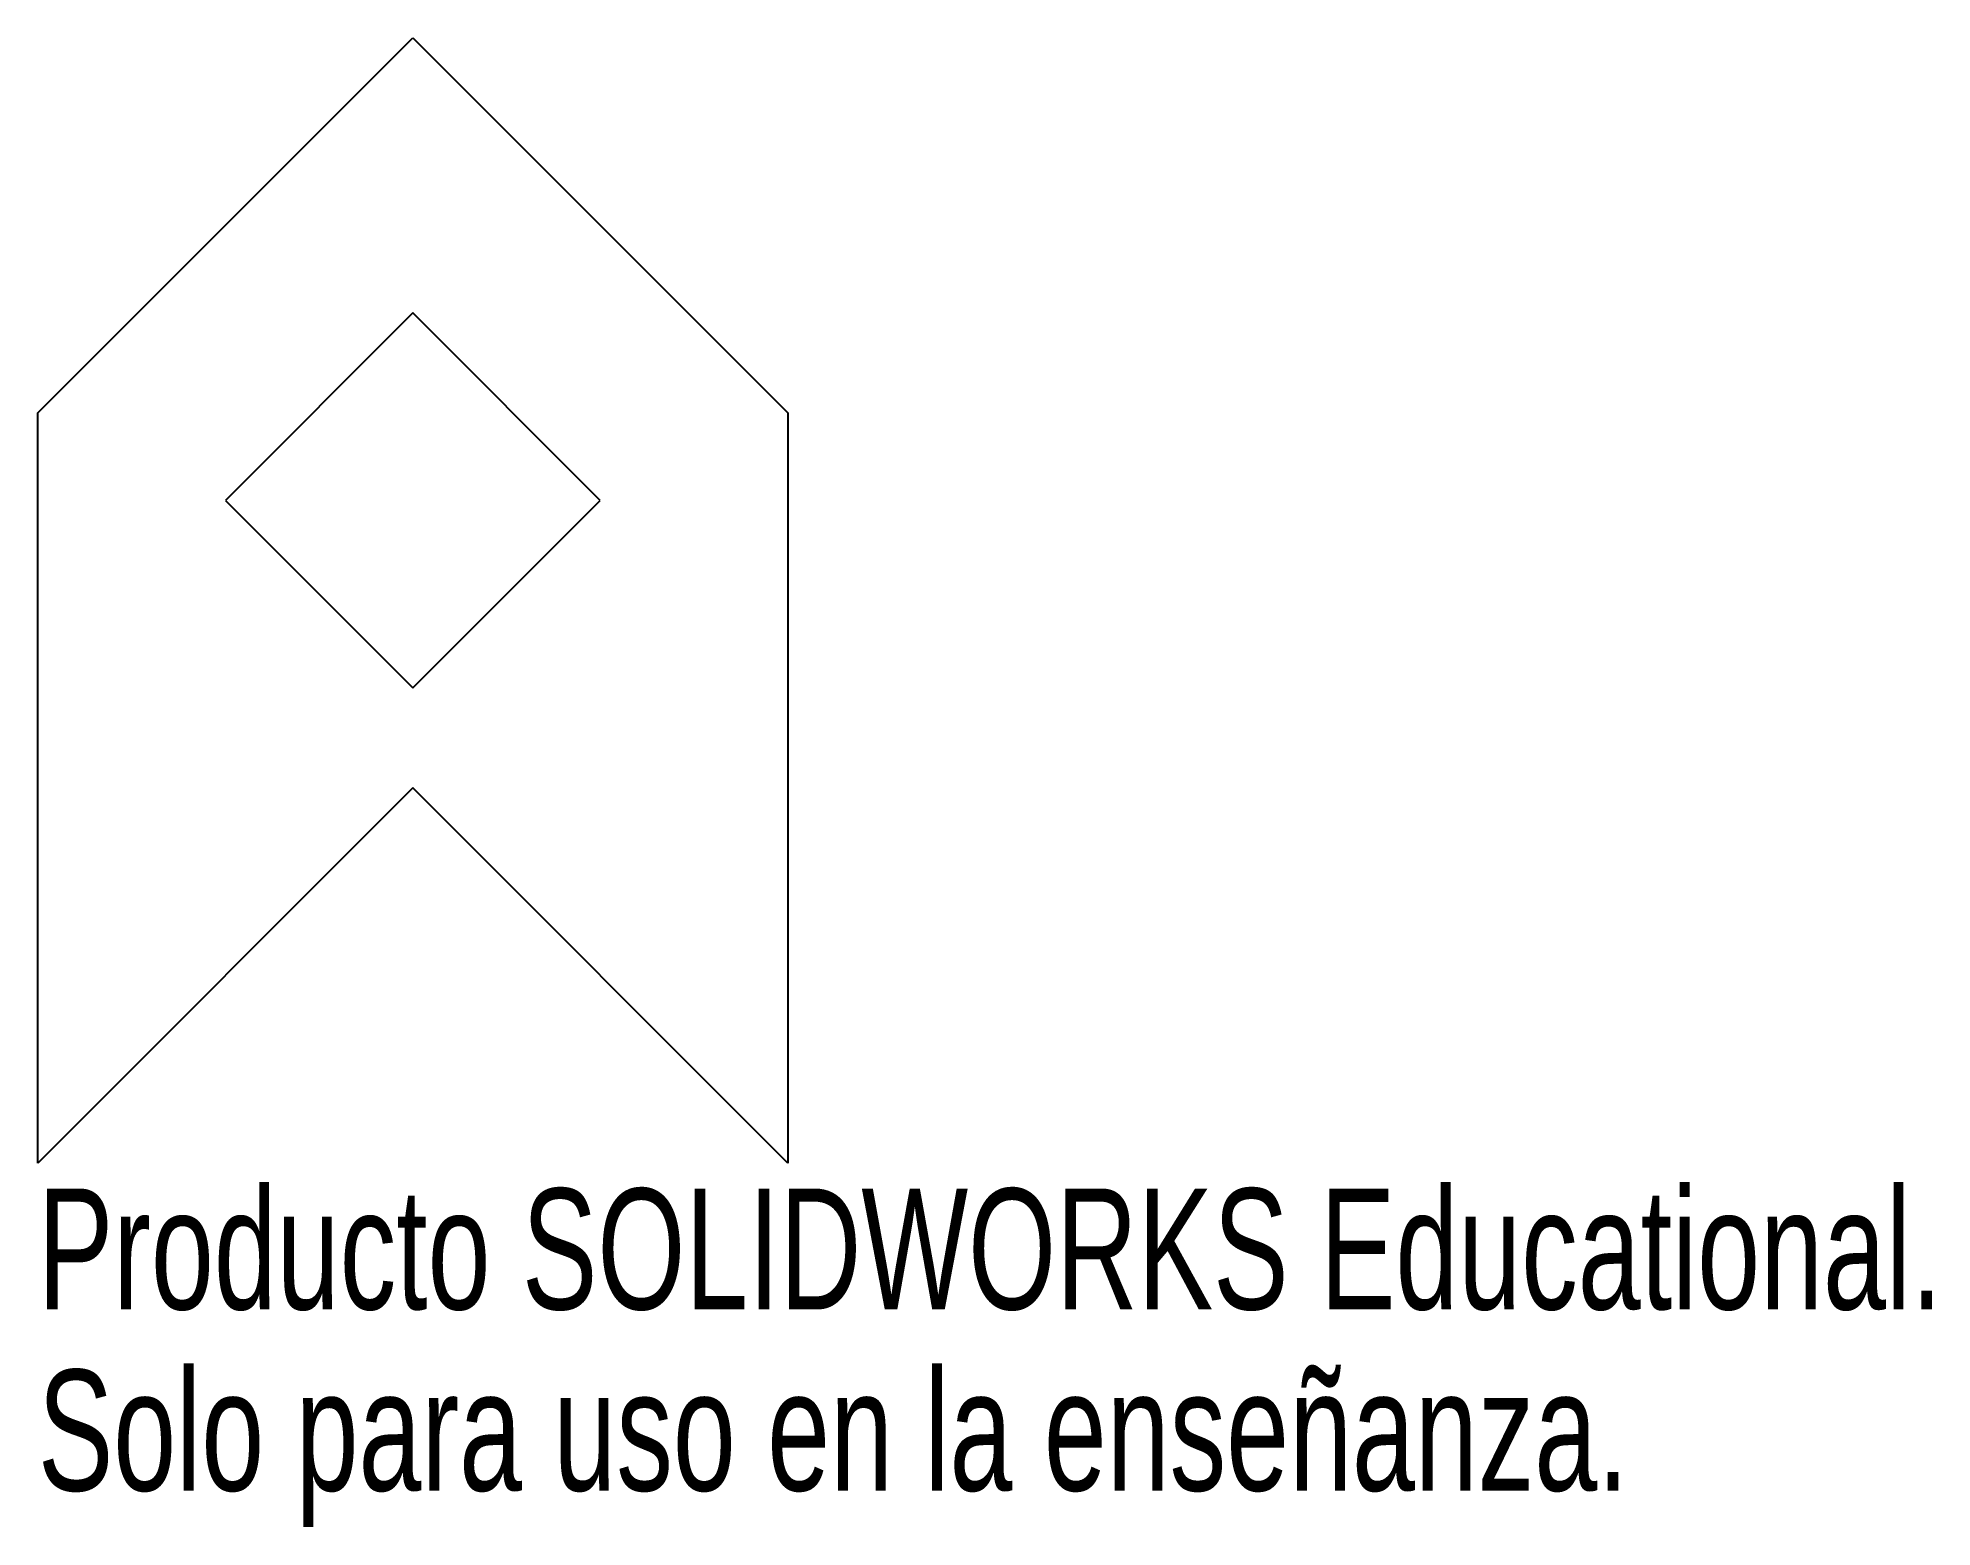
# Model space of a CAD drawing. Header units: millimetres. Extents: x -15 to 60.8, y -29.6 to 30.
import ezdxf

# ---------------------------------------------------------------- set-up
doc = ezdxf.new("R2010")
doc.units = ezdxf.units.MM
doc.styles.add('SLDTEXTSTYLE0', font='TXT', dxfattribs={"width": 0.7})

msp = doc.modelspace()

# ---------------------------------------------------------------- linework, layer by layer
at = {"color": 7, "linetype": 'Continuous'}
for p, q in [((-15, 15), (0, 30)), ((0, 30), (15, 15)), ((0, 19), (-7.5, 11.5)), ((7.5, 11.5), (0, 19)), ((-15, -15), (-15, 15)), ((15, 15), (15, -15)), ((-7.5, 11.5), (0, 4)), ((0, 4), (7.5, 11.5)), ((0, 0), (-15, -15)), ((15, -15), (0, 0))]:
    msp.add_line(p, q, dxfattribs=at)

# ---------------------------------------------------------------- texts
at = {"color": 7, "linetype": 'Continuous', "char_height": 4.83362, "attachment_point": 1, "style": 'SLDTEXTSTYLE0'}
for s, insert in [('Producto SOLIDWORKS Educational.', (-15, -16.02)), ('Solo para uso en la enseñanza.', (-15, -23.27))]:
    msp.add_mtext(s, dxfattribs=dict(at, insert=insert))

doc.saveas('drawing.dxf')
